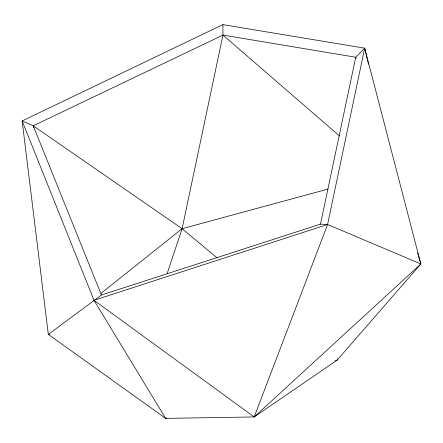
<?xml version="1.0" encoding="UTF-8"?>
<svg xmlns="http://www.w3.org/2000/svg" width="443" height="443" viewBox="0 0 443 443"><rect width="100%" height="100%" fill="white"/><g stroke="black" fill="none" stroke-linecap="round" stroke-linejoin="round"><path stroke-width="0.66" d="M222.895 24.625L22.15 120.961L48.326 334.41L165.665 418.375L254.21 416.941L337.14 360.131L420.85 263.967L364.683 48.171L222.895 24.625L222.956 35.08L182.106 228.71L167.061 273.824M217.109 257.843L182.106 228.71L33.242 125.79L22.15 120.961L94.005 300.315L254.21 416.941L327.593 224.485L364.683 48.171L355.746 57.247L320.499 224.136L101.436 295.01L48.326 334.41L49.66 334.725M337.538 358.808L337.14 360.131L335.179 360.796M254.21 416.941L420.85 263.967L417.561 252.748M101.032 293.321L182.106 228.71L328.125 189.05M33.496 127.844L33.242 125.79L222.956 35.08L355.746 57.247L356.094 58.587M166.972 417.932L165.665 418.375L94.005 300.315L327.593 224.485L420.85 263.967M320.499 224.136L327.593 224.485M222.956 35.08L339.548 136.001M33.242 125.79L101.436 295.01M364.683 48.171L367.214 58.902M367.529 60.242L368.476 64.268"/></g></svg>
